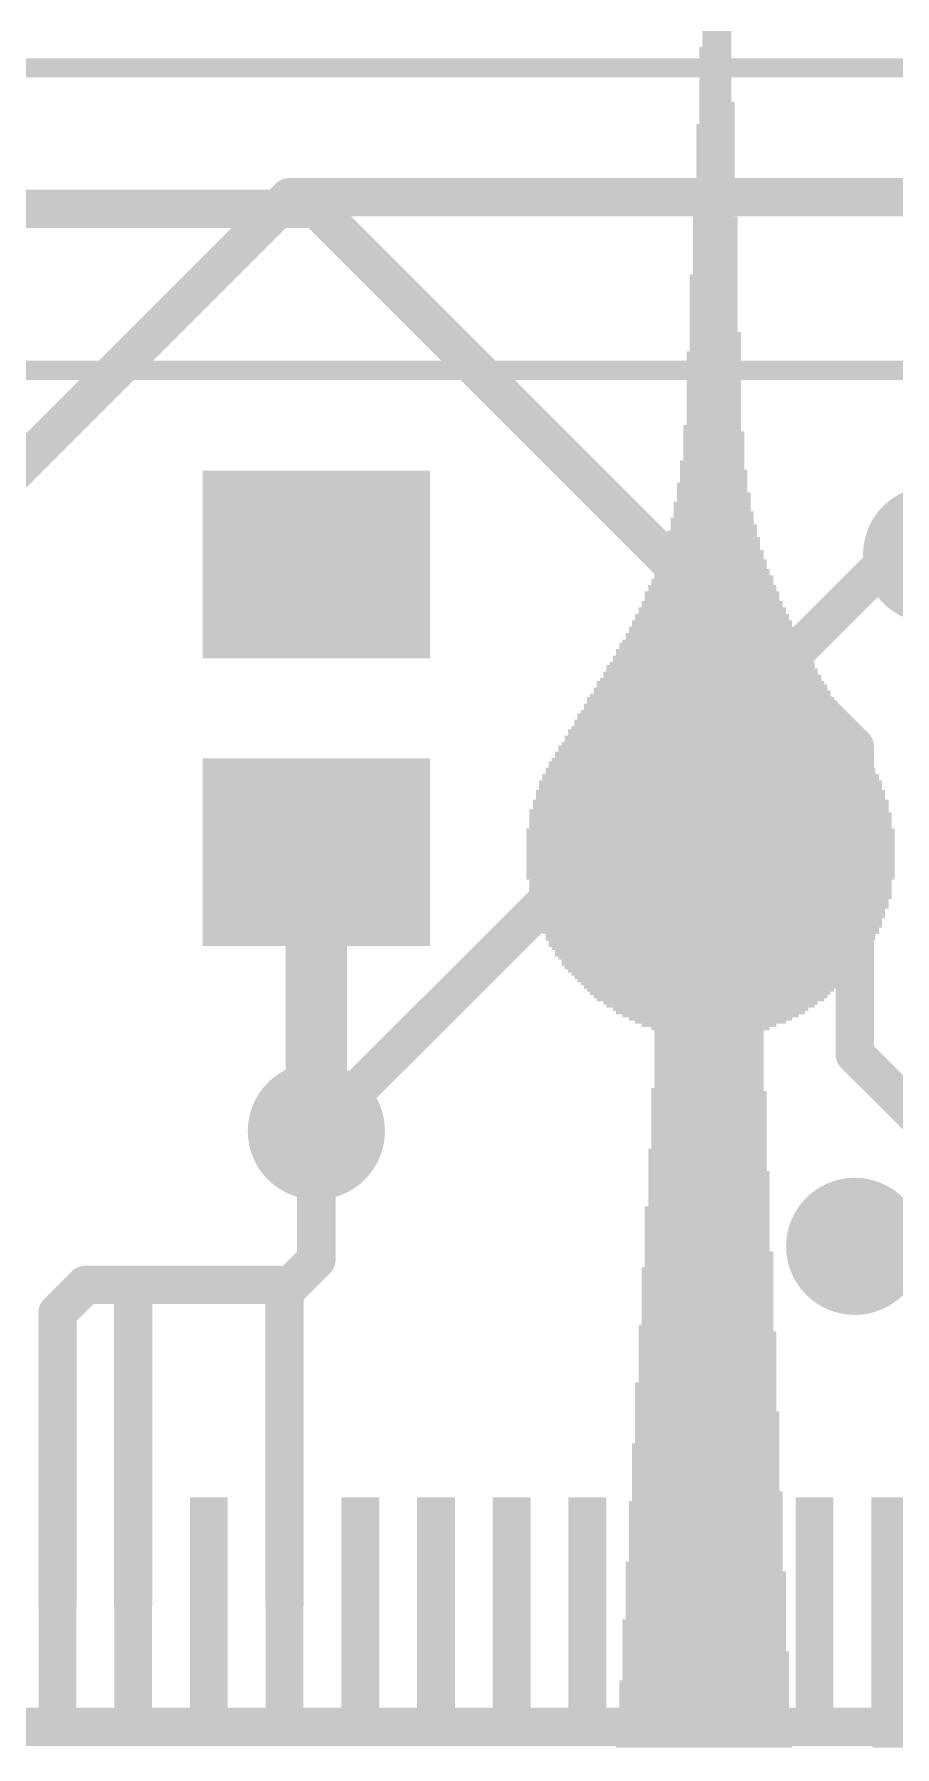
# Model space of a CAD drawing. Extents: x -26.8 to 26.8, y -26.8 to 26.8.
# Drawn here: x -4.4 to 1.28, y 4.69 to 16.01 of the extents above; entities that cross this region are included whole.
import ezdxf

# ---------------------------------------------------------------- set-up
doc = ezdxf.new("R2010")
doc.units = 0
for name, color, linetype in [('1', 12, 'CONTINUOUS'), ('16', 5, 'CONTINUOUS'), ('18', 110, 'CONTINUOUS'), ('20', 53, 'CONTINUOUS'), ('200', 40, 'CONTINUOUS'), ('22', 6, 'CONTINUOUS')]:
    doc.layers.add(name, color=color, linetype=linetype)

# ---------------------------------------------------------------- blocks, each defined once
blk = doc.blocks.new('RECT')
blk.add_solid([(-0.5, -0.5), (0.5, -0.5), (-0.5, 0.5), (0.5, 0.5)])
blk = doc.blocks.new('ROUNDV')
at = {"const_width": 0.5}
blk.add_lwpolyline([(0, -0.25, 1), (0, 0.25, 1), (0, -0.25)], format="xyb", dxfattribs=at)

msp = doc.modelspace()

# ---------------------------------------------------------------- linework, layer by layer
at = {"layer": '1'}
for points, const_width in [([(-17.78, 14.859), (-2.54, 14.859)], 0.254), ([(-2.54, 14.859), (1.016, 11.303)], 0.254), ([(1.016, 11.303), (1.016, 9.271)], 0.254), ([(-2.54, 10.607), (-2.54, 8.763)], 0.4064), ([(1.016, 9.271), (2.75, 7.537)], 0.254), ([(-2.54, 7.913), (-2.54, 8.763)], 0.254), ([(-2.75, 7.703), (-2.54, 7.913)], 0.254), ([(-4.064, 7.747), (-4.25, 7.561)], 0.254), ([(-3.81, 7.747), (-4.064, 7.747)], 0.254), ([(-2.794, 7.747), (-3.81, 7.747)], 0.254), ([(-3.75, 7.687), (-3.81, 7.747)], 0.254), ([(-3.75, 5.643), (-3.75, 7.687)], 0.254), ([(-2.75, 7.703), (-2.794, 7.747)], 0.254), ([(-2.75, 5.643), (-2.75, 7.703)], 0.254), ([(-4.25, 7.561), (-4.25, 5.643)], 0.254)]:
    msp.add_lwpolyline(points, dxfattribs=dict(at, const_width=const_width))
for points, const_width in [([(-2.4951, 14.9039, 1), (-2.5849, 14.8141)], 0.127), ([(-2.54, 14.7955, 1), (-2.54, 14.9225)], 0.127), ([(1.0795, 11.303, 1), (0.9525, 11.303)], 0.127), ([(0.9711, 11.2581, 1), (1.0609, 11.3479)], 0.127), ([(-2.4384, 10.607, 1), (-2.6416, 10.607)], 0.2032), ([(1.0609, 9.3159, 1), (0.9711, 9.2261)], 0.127), ([(0.9525, 9.271, 1), (1.0795, 9.271)], 0.127), ([(-2.6416, 8.763, 1), (-2.4384, 8.763)], 0.2032), ([(-2.4765, 8.763, 1), (-2.6035, 8.763)], 0.127), ([(-2.4951, 7.8681, 1), (-2.5849, 7.9579)], 0.127), ([(-2.6035, 7.913, 1), (-2.4765, 7.913)], 0.127), ([(-4.064, 7.8105, 1), (-4.064, 7.6835)], 0.127), ([(-4.0191, 7.7021, 1), (-4.1089, 7.7919)], 0.127), ([(-3.81, 7.8105, 1), (-3.81, 7.6835)], 0.127), ([(-3.7651, 7.7919, 1), (-3.8549, 7.7021)], 0.127), ([(-3.6865, 7.687, 1), (-3.8135, 7.687)], 0.127), ([(-3.81, 7.6835, 1), (-3.81, 7.8105)], 0.127), ([(-2.7491, 7.7919, 1), (-2.8389, 7.7021)], 0.127), ([(-2.6865, 7.703, 1), (-2.8135, 7.703)], 0.127), ([(-2.7949, 7.7479, 1), (-2.7051, 7.6581)], 0.127), ([(-2.7949, 7.6581, 1), (-2.7051, 7.7479)], 0.127), ([(-2.794, 7.6835, 1), (-2.794, 7.8105)], 0.127), ([(-3.7949, 7.6421, 1), (-3.7051, 7.7319)], 0.127), ([(-4.1865, 7.561, 1), (-4.3135, 7.561)], 0.127), ([(-4.2949, 7.6059, 1), (-4.2051, 7.5161)], 0.127), ([(-4.3135, 5.643, 1), (-4.1865, 5.643)], 0.127), ([(-3.8135, 5.643, 1), (-3.6865, 5.643)], 0.127), ([(-2.8135, 5.643, 1), (-2.6865, 5.643)], 0.127)]:
    msp.add_lwpolyline(points, format="xyb", dxfattribs=dict(at, const_width=const_width))
at = {"layer": '16', "const_width": 0.254}
for points in [[(-2.7178, 14.9352), (-5.588, 12.065)], [(17.78, 14.9352), (-2.7178, 14.9352)], [(-2.54, 8.763), (1.27, 12.573)], [(1.27, 12.573), (1.524, 12.573)], [(3.683, 4.826), (-11.684, 4.826)]]:
    msp.add_lwpolyline(points, dxfattribs=at)
at = {"layer": '16', "const_width": 0.127}
for points in [[(-2.7178, 14.9987, 1), (-2.7178, 14.8717)], [(-2.6729, 14.8903, 1), (-2.7627, 14.9801)], [(1.27, 12.6365, 1), (1.27, 12.5095)], [(1.3149, 12.5281, 1), (1.2251, 12.6179)], [(-2.5849, 8.8079, 1), (-2.4951, 8.7181)]]:
    msp.add_lwpolyline(points, format="xyb", dxfattribs=at)
at = {"layer": '20', "const_width": 0.0254}
msp.add_lwpolyline([(0, -26.67, 1), (0, 26.67, 1), (0, -26.67)], format="xyb", dxfattribs=at)
at = {"layer": '22', "const_width": 0.127}
for points in [[(15.76, 15.791), (-15.76, 15.791)], [(13.6, 13.791), (-13.6, 13.791)]]:
    msp.add_lwpolyline(points, dxfattribs=at)

# ---------------------------------------------------------------- block references
at = {"layer": '1', "xscale": 1.24, "yscale": 1.5, "rotation": 90}
for p in [(-2.54, 12.507), (-2.54, 10.607)]:
    msp.add_blockref('RECT', p, dxfattribs=at)
at = {"layer": '1', "xscale": 0.25, "yscale": 1.4}
for p in [(-4.25, 5.643), (-3.75, 5.643), (-3.25, 5.643), (-2.75, 5.643), (-2.25, 5.643), (-1.75, 5.643), (-1.25, 5.643), (-0.75, 5.643), (-0.25, 5.643), (0.25, 5.643), (0.75, 5.643), (1.25, 5.643)]:
    msp.add_blockref('RECT', p, dxfattribs=at)
at = {"layer": '18', "xscale": 0.9064, "yscale": 0.9064}
for p in [(1.524, 12.573), (1.524, 12.573), (-2.54, 8.763), (-2.54, 8.763), (1.016, 8.001), (1.016, 8.001)]:
    msp.add_blockref('ROUNDV', p, dxfattribs=at)
at = {"layer": '200'}
for p, xscale, yscale in [((0.1054, 16.0232), 0.1905, 0.0211), ((0.1054, 16.002), 0.1905, 0.0213), ((0.1054, 15.9808), 0.1905, 0.0211), ((0.1054, 15.9597), 0.1905, 0.0211), ((0.0953, 15.9173), 0.2108, 0.0211), ((0.0953, 15.8962), 0.2108, 0.0211), ((0.0953, 15.875), 0.2108, 0.0213), ((0.0953, 15.8538), 0.2108, 0.0211), ((0.1054, 15.9385), 0.1905, 0.0213), ((0.0953, 15.8327), 0.2108, 0.0211), ((0.0953, 15.8115), 0.2108, 0.0213), ((0.0953, 15.7903), 0.2108, 0.0211), ((0.0953, 15.7692), 0.2108, 0.0211), ((0.0953, 15.748), 0.2108, 0.0213), ((0.0953, 15.7268), 0.2108, 0.0211), ((0.0953, 15.7057), 0.2108, 0.0211), ((0.0953, 15.6845), 0.2108, 0.0213), ((0.0953, 15.6633), 0.2108, 0.0211), ((0.0953, 15.6422), 0.2108, 0.0211), ((0.0953, 15.621), 0.2108, 0.0213), ((0.0953, 15.5998), 0.2108, 0.0211), ((0.0953, 15.5787), 0.2108, 0.0211), ((0.1067, 15.5575), 0.2337, 0.0213), ((0.1067, 15.5363), 0.2337, 0.0211), ((0.1067, 15.5152), 0.2337, 0.0211), ((0.0965, 15.4093), 0.254, 0.0211), ((0.0965, 15.3882), 0.254, 0.0211), ((0.1067, 15.494), 0.2337, 0.0213), ((0.1067, 15.4728), 0.2337, 0.0211), ((0.1067, 15.4517), 0.2337, 0.0211), ((0.1067, 15.4305), 0.2337, 0.0213), ((0.0965, 15.367), 0.254, 0.0213), ((0.0965, 15.3458), 0.254, 0.0211), ((0.0965, 15.3247), 0.254, 0.0211), ((0.0965, 15.3035), 0.254, 0.0213), ((0.0965, 15.2823), 0.254, 0.0211), ((0.0965, 15.2612), 0.254, 0.0211), ((0.0965, 15.24), 0.254, 0.0213), ((0.0965, 15.2188), 0.254, 0.0211), ((0.0965, 15.1977), 0.254, 0.0211), ((0.0965, 15.1765), 0.254, 0.0213), ((0.0965, 15.1553), 0.254, 0.0211), ((0.0965, 15.1342), 0.254, 0.0211), ((0.0965, 15.113), 0.254, 0.0213), ((0.0965, 15.0918), 0.254, 0.0211), ((0.0965, 15.0707), 0.254, 0.0211), ((0.0965, 15.0495), 0.254, 0.0213), ((0.0965, 15.0283), 0.254, 0.0211), ((0.0965, 15.0072), 0.254, 0.0211), ((0.0965, 14.986), 0.254, 0.0213), ((0.0965, 14.9648), 0.254, 0.0211), ((0.0965, 14.9437), 0.254, 0.0211), ((0.0851, 14.9225), 0.2769, 0.0213), ((0.0851, 14.9013), 0.2769, 0.0211), ((0.0851, 14.8802), 0.2769, 0.0211), ((0.0851, 14.859), 0.2769, 0.0213), ((0.0851, 14.8378), 0.2769, 0.0211), ((0.0851, 14.8167), 0.2769, 0.0211), ((0.0953, 14.7955), 0.2972, 0.0213), ((0.0953, 14.7743), 0.2972, 0.0211), ((0.0953, 14.7532), 0.2972, 0.0211), ((0.0953, 14.732), 0.2972, 0.0213), ((0.0953, 14.7108), 0.2972, 0.0211), ((0.0953, 14.6897), 0.2972, 0.0211), ((0.0953, 14.6685), 0.2972, 0.0213), ((0.0953, 14.6473), 0.2972, 0.0211), ((0.0953, 14.6262), 0.2972, 0.0211), ((0.0953, 14.605), 0.2972, 0.0213), ((0.0953, 14.5838), 0.2972, 0.0211), ((0.0953, 14.5627), 0.2972, 0.0211), ((0.0953, 14.5415), 0.2972, 0.0213), ((0.0953, 14.5203), 0.2972, 0.0211), ((0.0953, 14.4992), 0.2972, 0.0211), ((0.0953, 14.478), 0.2972, 0.0213), ((0.0851, 14.4145), 0.3175, 0.0213), ((0.0851, 14.3933), 0.3175, 0.0211), ((0.0851, 14.3722), 0.3175, 0.0211), ((0.0953, 14.4568), 0.2972, 0.0211), ((0.0953, 14.4357), 0.2972, 0.0211), ((0.0851, 14.351), 0.3175, 0.0213), ((0.0851, 14.3298), 0.3175, 0.0211), ((0.0851, 14.3087), 0.3175, 0.0211), ((0.0851, 14.2875), 0.3175, 0.0213), ((0.0851, 14.2663), 0.3175, 0.0211), ((0.0851, 14.2452), 0.3175, 0.0211), ((0.0851, 14.224), 0.3175, 0.0213), ((0.0851, 14.2028), 0.3175, 0.0211), ((0.0851, 14.1817), 0.3175, 0.0211), ((0.0851, 14.1605), 0.3175, 0.0213), ((0.0851, 14.1393), 0.3175, 0.0211), ((0.0851, 14.1182), 0.3175, 0.0211), ((0.0851, 14.097), 0.3175, 0.0213), ((0.0851, 14.0758), 0.3175, 0.0211), ((0.0851, 14.0547), 0.3175, 0.0211), ((0.0953, 14.0335), 0.3378, 0.0213), ((0.0953, 14.0123), 0.3378, 0.0211), ((0.0953, 13.9912), 0.3378, 0.0211), ((0.0953, 13.97), 0.3378, 0.0213), ((0.0953, 13.9488), 0.3378, 0.0211), ((0.0953, 13.9277), 0.3378, 0.0211), ((0.0851, 13.9065), 0.3581, 0.0213), ((0.0851, 13.8853), 0.3581, 0.0211), ((0.0851, 13.8642), 0.3581, 0.0211), ((0.0851, 13.843), 0.3581, 0.0213), ((0.0851, 13.8218), 0.3581, 0.0211), ((0.0851, 13.8007), 0.3581, 0.0211), ((0.0851, 13.7795), 0.3581, 0.0213), ((0.0851, 13.7583), 0.3581, 0.0211), ((0.0851, 13.7372), 0.3581, 0.0211), ((0.0851, 13.716), 0.3581, 0.0213), ((0.0851, 13.6948), 0.3581, 0.0211), ((0.0851, 13.6737), 0.3581, 0.0211), ((0.0851, 13.6525), 0.3581, 0.0213), ((0.0851, 13.6313), 0.3581, 0.0211), ((0.0851, 13.6102), 0.3581, 0.0211), ((0.0851, 13.589), 0.3581, 0.0213), ((0.0851, 13.5678), 0.3581, 0.0211), ((0.0851, 13.5467), 0.3581, 0.0211), ((0.0851, 13.5255), 0.3581, 0.0213), ((0.0851, 13.5043), 0.3581, 0.0211), ((0.0851, 13.4832), 0.3581, 0.0211), ((0.0851, 13.462), 0.3581, 0.0213), ((0.0737, 13.4197), 0.381, 0.0211), ((0.0737, 13.3985), 0.381, 0.0213), ((0.0851, 13.3773), 0.4039, 0.0211), ((0.0851, 13.3562), 0.4039, 0.0211), ((0.0851, 13.4408), 0.3581, 0.0211), ((0.0851, 13.335), 0.4039, 0.0213), ((0.0851, 13.3138), 0.4039, 0.0211), ((0.0851, 13.2927), 0.4039, 0.0211), ((0.0851, 13.2715), 0.4039, 0.0213), ((0.0851, 13.2503), 0.4039, 0.0211), ((0.0749, 13.1868), 0.4242, 0.0211), ((0.0749, 13.1657), 0.4242, 0.0211), ((0.0749, 13.1445), 0.4242, 0.0213), ((0.0851, 13.1233), 0.4445, 0.0211), ((0.0851, 13.2292), 0.4039, 0.0211), ((0.0851, 13.208), 0.4039, 0.0213), ((0.0749, 13.0387), 0.4648, 0.0211), ((0.0749, 13.0175), 0.4648, 0.0213), ((0.0851, 13.1022), 0.4445, 0.0211), ((0.0851, 13.081), 0.4445, 0.0213), ((0.0851, 13.0598), 0.4445, 0.0211), ((0.0737, 12.9117), 0.508, 0.0211), ((0.0749, 12.9963), 0.4648, 0.0211), ((0.0851, 12.9752), 0.4851, 0.0211), ((0.0851, 12.954), 0.4851, 0.0213), ((0.0851, 12.9328), 0.4851, 0.0211), ((0.0737, 12.8058), 0.5486, 0.0211), ((0.0737, 12.7847), 0.5486, 0.0211), ((0.0838, 12.8482), 0.5283, 0.0211), ((0.0838, 12.827), 0.5283, 0.0213), ((0.0737, 12.8905), 0.508, 0.0213), ((0.0737, 12.8693), 0.508, 0.0211), ((0.0749, 12.7212), 0.5918, 0.0211), ((0.0749, 12.7), 0.5918, 0.0213), ((0.0851, 12.6788), 0.6121, 0.0211), ((0.0851, 12.7635), 0.5715, 0.0213), ((0.0851, 12.7423), 0.5715, 0.0211), ((0.0749, 12.5942), 0.6782, 0.0211), ((0.0749, 12.573), 0.6782, 0.0213), ((0.0737, 12.6577), 0.635, 0.0211), ((0.0737, 12.6365), 0.635, 0.0213), ((0.0737, 12.6153), 0.635, 0.0211), ((0.0737, 12.4672), 0.762, 0.0211), ((0.0737, 12.446), 0.762, 0.0213), ((0.0749, 12.5307), 0.7188, 0.0211), ((0.0749, 12.5095), 0.7188, 0.0213), ((0.0749, 12.4883), 0.7188, 0.0211), ((0.0749, 12.5518), 0.6782, 0.0211), ((0.0749, 12.3613), 0.8458, 0.0211), ((0.0749, 12.3402), 0.8458, 0.0211), ((0.0749, 12.4037), 0.8052, 0.0211), ((0.0749, 12.3825), 0.8052, 0.0213), ((0.0851, 12.4248), 0.7849, 0.0211), ((0.0749, 12.2555), 0.9322, 0.0213), ((0.0749, 12.2343), 0.9322, 0.0211), ((0.0737, 12.319), 0.889, 0.0213), ((0.0737, 12.2978), 0.889, 0.0211), ((0.0737, 12.2767), 0.889, 0.0211), ((0.0737, 12.1285), 1.0566, 0.0213), ((0.0737, 12.1073), 1.0566, 0.0211), ((0.0737, 12.1708), 1.016, 0.0211), ((0.0737, 12.1497), 1.016, 0.0211), ((0.0749, 12.2132), 0.9728, 0.0211), ((0.0749, 12.192), 0.9728, 0.0213), ((0.0749, 12.0015), 1.1862, 0.0213), ((0.0737, 12.0438), 1.143, 0.0211), ((0.0737, 12.0227), 1.143, 0.0211), ((0.0749, 12.0862), 1.0998, 0.0211), ((0.0749, 12.065), 1.0998, 0.0213), ((0.0635, 11.8957), 1.2903, 0.0211), ((0.0749, 11.8745), 1.3132, 0.0213), ((0.0635, 11.938), 1.2497, 0.0213), ((0.0737, 11.9168), 1.27, 0.0211), ((0.0749, 11.9592), 1.2268, 0.0211), ((0.0648, 11.9803), 1.2065, 0.0211), ((0.0635, 11.7898), 1.4173, 0.0211), ((0.0749, 11.7687), 1.4402, 0.0211), ((0.0635, 11.8322), 1.3767, 0.0211), ((0.0737, 11.811), 1.397, 0.0213), ((0.0749, 11.8533), 1.3538, 0.0211), ((0.0635, 11.684), 1.5443, 0.0213), ((0.0737, 11.6628), 1.5646, 0.0211), ((0.0635, 11.7263), 1.5037, 0.0211), ((0.0737, 11.7052), 1.524, 0.0211), ((0.0648, 11.7475), 1.4605, 0.0213), ((0.0648, 11.5358), 1.7145, 0.0211), ((0.0635, 11.5782), 1.6713, 0.0211), ((0.0749, 11.557), 1.6942, 0.0213), ((0.0635, 11.6205), 1.6307, 0.0213), ((0.0737, 11.5993), 1.651, 0.0211), ((0.0622, 11.6417), 1.5875, 0.0211), ((0.0648, 11.43), 1.8415, 0.0213), ((0.0635, 11.4723), 1.7983, 0.0211), ((0.0749, 11.4512), 1.8212, 0.0211), ((0.0635, 11.5147), 1.7577, 0.0211), ((0.0635, 11.4935), 1.7577, 0.0213), ((0.0648, 11.3242), 1.9685, 0.0211), ((0.0635, 11.3665), 1.9253, 0.0213), ((0.0749, 11.3453), 1.9482, 0.0211), ((0.0635, 11.4088), 1.8847, 0.0211), ((0.0635, 11.3877), 1.8847, 0.0211), ((0.0635, 11.1972), 2.1387, 0.0211), ((0.0635, 11.2183), 2.098, 0.0211), ((0.0635, 11.2607), 2.0523, 0.0211), ((0.0635, 11.2395), 2.0523, 0.0213), ((0.0635, 11.303), 2.0117, 0.0213), ((0.0635, 11.2818), 2.0117, 0.0211), ((0.0648, 11.1125), 2.2225, 0.0213), ((0.0648, 11.0913), 2.2225, 0.0211), ((0.0635, 11.1548), 2.1793, 0.0211), ((0.0635, 11.1337), 2.1793, 0.0211), ((0.0635, 11.176), 2.1387, 0.0213), ((0.0635, 11.0067), 2.3063, 0.0211), ((0.0635, 10.9855), 2.3063, 0.0213), ((0.0635, 11.0702), 2.2657, 0.0211), ((0.0635, 11.049), 2.2657, 0.0213), ((0.0635, 11.0278), 2.2657, 0.0211), ((0.0533, 10.8797), 2.3724, 0.0211), ((0.0635, 10.8585), 2.3927, 0.0213), ((0.0648, 10.9432), 2.3495, 0.0211), ((0.0648, 10.922), 2.3495, 0.0213), ((0.0648, 10.9008), 2.3495, 0.0211), ((0.0635, 10.9643), 2.3063, 0.0211), ((0.0635, 10.7527), 2.4333, 0.0211), ((0.0635, 10.8373), 2.3927, 0.0211), ((0.0635, 10.8162), 2.3927, 0.0211), ((0.0635, 10.795), 2.3927, 0.0213), ((0.0635, 10.7738), 2.3927, 0.0211), ((0.0635, 10.7315), 2.4333, 0.0213), ((0.0635, 10.7103), 2.4333, 0.0211), ((0.0635, 10.6892), 2.4333, 0.0211), ((0.0635, 10.668), 2.4333, 0.0213), ((0.0635, 10.6468), 2.4333, 0.0211), ((0.0635, 10.6257), 2.4333, 0.0211), ((0.0635, 10.6045), 2.4333, 0.0213), ((0.0635, 10.5833), 2.4333, 0.0211), ((0.0635, 10.5622), 2.4333, 0.0211), ((0.0635, 10.541), 2.4333, 0.0213), ((0.0635, 10.5198), 2.4333, 0.0211), ((0.0635, 10.4987), 2.4333, 0.0211), ((0.0635, 10.4775), 2.4333, 0.0213), ((0.0635, 10.4563), 2.4333, 0.0211), ((0.0635, 10.4352), 2.4333, 0.0211), ((0.0635, 10.414), 2.3927, 0.0213), ((0.0635, 10.3928), 2.3927, 0.0211), ((0.0635, 10.3717), 2.3927, 0.0211), ((0.0635, 10.3505), 2.3927, 0.0213), ((0.0635, 10.3293), 2.3927, 0.0211), ((0.0635, 10.3082), 2.3927, 0.0211), ((0.0648, 10.287), 2.3495, 0.0213), ((0.0648, 10.2658), 2.3495, 0.0211), ((0.0648, 10.2447), 2.3495, 0.0211), ((0.0635, 10.2235), 2.3063, 0.0213), ((0.0635, 10.2023), 2.3063, 0.0211), ((0.0635, 10.1812), 2.3063, 0.0211), ((0.0635, 10.16), 2.2657, 0.0213), ((0.0635, 10.1388), 2.2657, 0.0211), ((0.0635, 10.1177), 2.2657, 0.0211), ((0.0648, 10.0965), 2.2225, 0.0213), ((0.0648, 10.0753), 2.2225, 0.0211), ((0.0635, 10.0542), 2.1793, 0.0211), ((0.0635, 10.033), 2.1793, 0.0213), ((0.0635, 10.0118), 2.1387, 0.0211), ((0.0635, 9.9907), 2.1387, 0.0211), ((0.0635, 9.9695), 2.098, 0.0213), ((0.0635, 9.9483), 2.0523, 0.0211), ((0.0635, 9.9272), 2.0523, 0.0211), ((0.0635, 9.906), 2.0117, 0.0213), ((0.0648, 9.8848), 1.9685, 0.0211), ((0.0648, 9.8637), 1.9685, 0.0211), ((0.0635, 9.8425), 1.9253, 0.0213), ((0.0635, 9.8213), 1.8847, 0.0211), ((0.0648, 9.8002), 1.8415, 0.0211), ((0.0635, 9.779), 1.7983, 0.0213), ((0.0635, 9.7578), 1.7577, 0.0211), ((0.0648, 9.7367), 1.7145, 0.0211), ((0.0635, 9.7155), 1.6713, 0.0213), ((0.0635, 9.6943), 1.6307, 0.0211), ((0.0622, 9.6732), 1.5875, 0.0211), ((0.0635, 9.652), 1.5443, 0.0213), ((0.0635, 9.6308), 1.5037, 0.0211), ((0.0635, 9.6097), 1.4173, 0.0211), ((0.0635, 9.5885), 1.3767, 0.0213), ((0.0635, 9.5673), 1.2903, 0.0211), ((0.0635, 9.5462), 1.2497, 0.0211), ((0.0635, 9.525), 1.1633, 0.0213), ((0.0635, 9.5038), 1.077, 0.0211), ((0.0635, 9.4827), 0.9957, 0.0211), ((0.0533, 9.4615), 0.889, 0.0213), ((0.0635, 9.4403), 0.7823, 0.0211), ((0.0533, 9.4192), 0.7214, 0.0211), ((0.0533, 9.398), 0.7214, 0.0213), ((0.0533, 9.3768), 0.7214, 0.0211), ((0.0533, 9.3557), 0.7214, 0.0211), ((0.0533, 9.3345), 0.7214, 0.0213), ((0.0533, 9.3133), 0.7214, 0.0211), ((0.0533, 9.2922), 0.7214, 0.0211), ((0.0533, 9.271), 0.7214, 0.0213), ((0.0533, 9.2498), 0.7214, 0.0211), ((0.0533, 9.2287), 0.7214, 0.0211), ((0.0533, 9.2075), 0.7214, 0.0213), ((0.0533, 9.1863), 0.7214, 0.0211), ((0.0533, 9.1652), 0.7214, 0.0211), ((0.0533, 9.144), 0.7214, 0.0213), ((0.0533, 9.1228), 0.7214, 0.0211), ((0.0533, 9.1017), 0.7214, 0.0211), ((0.0533, 9.0805), 0.7214, 0.0213), ((0.0533, 9.0593), 0.7214, 0.0211), ((0.0533, 9.017), 0.762, 0.0213), ((0.0533, 8.9958), 0.762, 0.0211), ((0.0533, 8.9747), 0.762, 0.0211), ((0.0533, 8.9535), 0.762, 0.0213), ((0.0533, 8.9323), 0.762, 0.0211), ((0.0432, 9.0382), 0.7417, 0.0211), ((0.0533, 8.9112), 0.762, 0.0211), ((0.0533, 8.89), 0.762, 0.0213), ((0.0533, 8.8688), 0.762, 0.0211), ((0.0533, 8.8477), 0.762, 0.0211), ((0.0533, 8.8265), 0.762, 0.0213), ((0.0533, 8.8053), 0.762, 0.0211), ((0.0533, 8.7842), 0.762, 0.0211), ((0.0533, 8.763), 0.762, 0.0213), ((0.0533, 8.7418), 0.762, 0.0211), ((0.0533, 8.7207), 0.762, 0.0211), ((0.0432, 8.636), 0.7823, 0.0213), ((0.0432, 8.6148), 0.7823, 0.0211), ((0.0432, 8.5937), 0.7823, 0.0211), ((0.0533, 8.6995), 0.762, 0.0213), ((0.0533, 8.6783), 0.762, 0.0211), ((0.0533, 8.6572), 0.762, 0.0211), ((0.0533, 8.4878), 0.8026, 0.0211), ((0.0432, 8.5725), 0.7823, 0.0213), ((0.0432, 8.5513), 0.7823, 0.0211), ((0.0432, 8.5302), 0.7823, 0.0211), ((0.0432, 8.509), 0.7823, 0.0213), ((0.0533, 8.4667), 0.8026, 0.0211), ((0.0533, 8.4455), 0.8026, 0.0213), ((0.0533, 8.4243), 0.8026, 0.0211), ((0.0533, 8.4032), 0.8026, 0.0211), ((0.0533, 8.382), 0.8026, 0.0213), ((0.0419, 8.255), 0.8255, 0.0213), ((0.0533, 8.3608), 0.8026, 0.0211), ((0.0533, 8.3397), 0.8026, 0.0211), ((0.0533, 8.3185), 0.8026, 0.0213), ((0.0533, 8.2973), 0.8026, 0.0211), ((0.0533, 8.2762), 0.8026, 0.0211), ((0.0419, 8.2338), 0.8255, 0.0211), ((0.0419, 8.2127), 0.8255, 0.0211), ((0.0419, 8.1915), 0.8255, 0.0213), ((0.0419, 8.1703), 0.8255, 0.0211), ((0.0419, 8.1492), 0.8255, 0.0211), ((0.0419, 8.128), 0.8255, 0.0213), ((0.0419, 8.1068), 0.8255, 0.0211), ((0.0419, 8.0857), 0.8255, 0.0211), ((0.0419, 8.0645), 0.8255, 0.0213), ((0.0419, 8.0433), 0.8255, 0.0211), ((0.0419, 8.0222), 0.8255, 0.0211), ((0.0419, 8.001), 0.8255, 0.0213), ((0.0419, 7.9798), 0.8255, 0.0211), ((0.0533, 7.9587), 0.8484, 0.0211), ((0.0533, 7.9375), 0.8484, 0.0213), ((0.0533, 7.9163), 0.8484, 0.0211), ((0.0432, 7.8528), 0.8687, 0.0211), ((0.0432, 7.8317), 0.8687, 0.0211), ((0.0432, 7.8105), 0.8687, 0.0213), ((0.0533, 7.8952), 0.8484, 0.0211), ((0.0533, 7.874), 0.8484, 0.0213), ((0.0432, 7.7893), 0.8687, 0.0211), ((0.0432, 7.7682), 0.8687, 0.0211), ((0.0432, 7.747), 0.8687, 0.0213), ((0.0432, 7.7258), 0.8687, 0.0211), ((0.0432, 7.7047), 0.8687, 0.0211), ((0.0432, 7.6835), 0.8687, 0.0213), ((0.0432, 7.6623), 0.8687, 0.0211), ((0.0432, 7.6412), 0.8687, 0.0211), ((0.0432, 7.62), 0.8687, 0.0213), ((0.0432, 7.5988), 0.8687, 0.0211), ((0.0432, 7.5777), 0.8687, 0.0211), ((0.033, 7.4718), 0.889, 0.0211), ((0.0432, 7.5565), 0.8687, 0.0213), ((0.0432, 7.5353), 0.8687, 0.0211), ((0.0432, 7.5142), 0.8687, 0.0211), ((0.0432, 7.493), 0.8687, 0.0213), ((0.033, 7.4507), 0.889, 0.0211), ((0.0432, 7.4295), 0.9093, 0.0213), ((0.0432, 7.4083), 0.9093, 0.0211), ((0.0432, 7.3872), 0.9093, 0.0211), ((0.0432, 7.366), 0.9093, 0.0213), ((0.0432, 7.3448), 0.9093, 0.0211), ((0.0432, 7.3237), 0.9093, 0.0211), ((0.0432, 7.3025), 0.9093, 0.0213), ((0.0432, 7.2813), 0.9093, 0.0211), ((0.0432, 7.2602), 0.9093, 0.0211), ((0.0432, 7.239), 0.9093, 0.0213), ((0.0432, 7.2178), 0.9093, 0.0211), ((0.0432, 7.1967), 0.9093, 0.0211), ((0.0432, 7.1755), 0.9093, 0.0213), ((0.0432, 7.1543), 0.9093, 0.0211), ((0.0432, 7.1332), 0.9093, 0.0211), ((0.0318, 7.0908), 0.9322, 0.0211), ((0.0318, 7.0697), 0.9322, 0.0211), ((0.0318, 7.0485), 0.9322, 0.0213), ((0.0318, 7.0273), 0.9322, 0.0211), ((0.0432, 7.112), 0.9093, 0.0213), ((0.0419, 6.9003), 0.9525, 0.0211), ((0.0318, 7.0062), 0.9322, 0.0211), ((0.0318, 6.985), 0.9322, 0.0213), ((0.0318, 6.9638), 0.9322, 0.0211), ((0.0318, 6.9427), 0.9322, 0.0211), ((0.0318, 6.9215), 0.9322, 0.0213), ((0.0419, 6.8792), 0.9525, 0.0211), ((0.0419, 6.858), 0.9525, 0.0213), ((0.0419, 6.8368), 0.9525, 0.0211), ((0.0419, 6.8157), 0.9525, 0.0211), ((0.0419, 6.7945), 0.9525, 0.0213), ((0.0318, 6.6887), 0.9728, 0.0211), ((0.0419, 6.7733), 0.9525, 0.0211), ((0.0419, 6.7522), 0.9525, 0.0211), ((0.0419, 6.731), 0.9525, 0.0213), ((0.0419, 6.7098), 0.9525, 0.0211), ((0.0318, 6.6675), 0.9728, 0.0213), ((0.0318, 6.6463), 0.9728, 0.0211), ((0.0318, 6.6252), 0.9728, 0.0211), ((0.0318, 6.604), 0.9728, 0.0213), ((0.0318, 6.5828), 0.9728, 0.0211), ((0.0318, 6.5617), 0.9728, 0.0211), ((0.0318, 6.5405), 0.9728, 0.0213), ((0.0318, 6.5193), 0.9728, 0.0211), ((0.0318, 6.4982), 0.9728, 0.0211), ((0.0318, 6.477), 0.9728, 0.0213), ((0.0318, 6.4558), 0.9728, 0.0211), ((0.0318, 6.4347), 0.9728, 0.0211), ((0.0318, 6.4135), 0.9728, 0.0213), ((0.0318, 6.3923), 0.9728, 0.0211), ((0.0432, 6.3712), 0.9957, 0.0211), ((0.0432, 6.35), 0.9957, 0.0213), ((0.0432, 6.3288), 0.9957, 0.0211), ((0.033, 6.3077), 1.016, 0.0211), ((0.033, 6.2865), 1.016, 0.0213), ((0.033, 6.2653), 1.016, 0.0211), ((0.033, 6.2442), 1.016, 0.0211), ((0.033, 6.223), 1.016, 0.0213), ((0.033, 6.2018), 1.016, 0.0211), ((0.033, 6.1807), 1.016, 0.0211), ((0.033, 6.1595), 1.016, 0.0213), ((0.033, 6.1383), 1.016, 0.0211), ((0.033, 6.1172), 1.016, 0.0211), ((0.033, 6.096), 1.016, 0.0213), ((0.033, 6.0748), 1.016, 0.0211), ((0.033, 6.0537), 1.016, 0.0211), ((0.033, 6.0325), 1.016, 0.0213), ((0.033, 6.0113), 1.016, 0.0211), ((0.033, 5.9902), 1.016, 0.0211), ((0.0216, 5.9055), 1.0389, 0.0213), ((0.0216, 5.8843), 1.0389, 0.0211), ((0.033, 5.969), 1.016, 0.0213), ((0.033, 5.9478), 1.016, 0.0211), ((0.033, 5.9267), 1.016, 0.0211), ((0.0216, 5.8632), 1.0389, 0.0211), ((0.0318, 5.842), 1.0592, 0.0213), ((0.0318, 5.8208), 1.0592, 0.0211), ((0.0318, 5.7997), 1.0592, 0.0211), ((0.0318, 5.7785), 1.0592, 0.0213), ((0.0318, 5.7573), 1.0592, 0.0211), ((0.0318, 5.7362), 1.0592, 0.0211), ((0.0318, 5.715), 1.0592, 0.0213), ((0.0318, 5.6938), 1.0592, 0.0211), ((0.0318, 5.6727), 1.0592, 0.0211), ((0.0318, 5.6515), 1.0592, 0.0213), ((0.0318, 5.6303), 1.0592, 0.0211), ((0.0318, 5.6092), 1.0592, 0.0211), ((0.0318, 5.588), 1.0592, 0.0213), ((0.0318, 5.5668), 1.0592, 0.0211), ((0.0318, 5.5457), 1.0592, 0.0211), ((0.0216, 5.5245), 1.0795, 0.0213), ((0.0216, 5.5033), 1.0795, 0.0211), ((0.0216, 5.4822), 1.0795, 0.0211), ((0.0216, 5.461), 1.0795, 0.0213), ((0.0216, 5.4398), 1.0795, 0.0211), ((0.0216, 5.4187), 1.0795, 0.0211), ((0.0216, 5.3975), 1.0795, 0.0213), ((0.0216, 5.3763), 1.0795, 0.0211), ((0.0216, 5.3552), 1.0795, 0.0211), ((0.0216, 5.334), 1.0795, 0.0213), ((0.0318, 5.3128), 1.0998, 0.0211), ((0.0318, 5.2917), 1.0998, 0.0211), ((0.0318, 5.2705), 1.0998, 0.0213), ((0.0318, 5.2493), 1.0998, 0.0211), ((0.0318, 5.2282), 1.0998, 0.0211), ((0.0318, 5.207), 1.0998, 0.0213), ((0.0216, 5.1223), 1.1201, 0.0211), ((0.0216, 5.1012), 1.1201, 0.0211), ((0.0318, 5.1858), 1.0998, 0.0211), ((0.0318, 5.1647), 1.0998, 0.0211), ((0.0318, 5.1435), 1.0998, 0.0213), ((0.0216, 5.08), 1.1201, 0.0213), ((0.0216, 5.0588), 1.1201, 0.0211), ((0.0216, 5.0377), 1.1201, 0.0211), ((0.0216, 5.0165), 1.1201, 0.0213), ((0.0216, 4.9953), 1.1201, 0.0211), ((0.0216, 4.9742), 1.1201, 0.0211), ((1.8948, 4.9953), 1.27, 0.0211), ((1.8948, 4.9742), 1.27, 0.0211), ((0.0216, 4.953), 1.1201, 0.0213), ((0.0216, 4.9318), 1.1201, 0.0211), ((0.0216, 4.9107), 1.1201, 0.0211), ((0.0216, 4.8895), 1.1201, 0.0213), ((0.0216, 4.8683), 1.1201, 0.0211), ((1.8631, 4.8895), 1.2929, 0.0213), ((1.8517, 4.8683), 1.27, 0.0211), ((1.8847, 4.953), 1.2903, 0.0213), ((1.8745, 4.9318), 1.27, 0.0211), ((1.8745, 4.9107), 1.27, 0.0211), ((0.0216, 4.8472), 1.1201, 0.0211), ((0.0216, 4.826), 1.1201, 0.0213), ((0.0216, 4.8048), 1.1201, 0.0211), ((0.0318, 4.7837), 1.1405, 0.0211), ((0.0318, 4.7625), 1.1405, 0.0213), ((1.8212, 4.8048), 1.2903, 0.0211), ((1.8212, 4.7837), 1.2903, 0.0211), ((1.8212, 4.7625), 1.2903, 0.0213), ((1.8415, 4.8472), 1.2903, 0.0211), ((1.8415, 4.826), 1.2903, 0.0213), ((0.0203, 4.7413), 1.1633, 0.0211), ((0.0203, 4.7202), 1.1633, 0.0211), ((0.0203, 4.699), 1.1633, 0.0213), ((1.7882, 4.699), 1.3106, 0.0213), ((1.7983, 4.7413), 1.2903, 0.0211), ((1.7983, 4.7202), 1.2903, 0.0211)]:
    msp.add_blockref('RECT', p, dxfattribs=dict(at, xscale=xscale, yscale=yscale))

doc.saveas('drawing.dxf')
